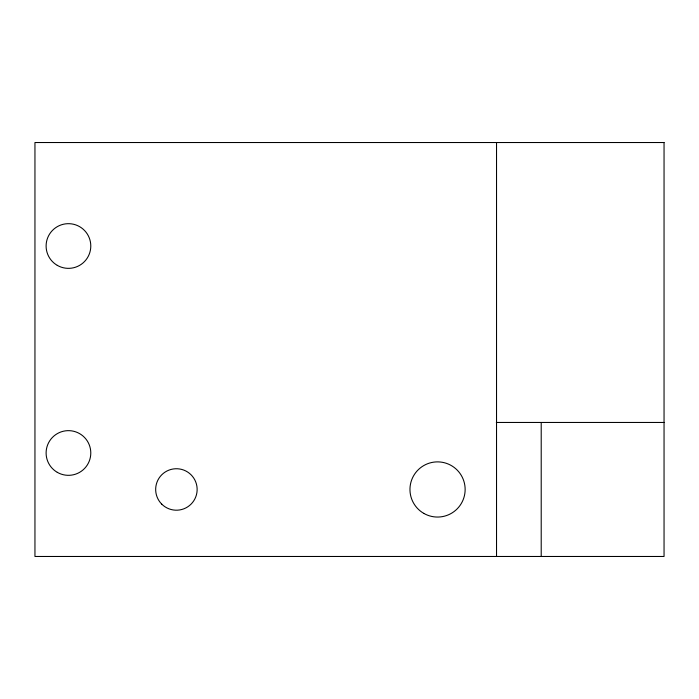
<?xml version="1.0" encoding="UTF-8"?>
<svg xmlns="http://www.w3.org/2000/svg" width="699" height="699" viewBox="0 0 699 699"><rect width="100%" height="100%" fill="white"/><g stroke="black" fill="none" stroke-linecap="round" stroke-linejoin="round"><path stroke-width="1.05" d="M496.316 422.458L664.05 422.458M541.209 422.458L541.209 556.474M496.535 142.526L496.535 556.474M664.05 142.526L34.95 142.526L34.95 556.474L664.05 556.474L664.05 142.526M161.74 504.128A20.734 20.734 0 0 0 196.436 494.831A20.734 20.734 0 0 0 171.037 469.44A20.734 20.734 0 0 0 161.74 504.128M57.283 265.358A22.333 22.333 0 0 0 90.791 246.013A22.333 22.333 0 0 0 57.283 226.668A22.333 22.333 0 0 0 57.283 265.358M57.283 472.332A22.333 22.333 0 0 0 90.791 452.987A22.333 22.333 0 0 0 57.283 433.642A22.333 22.333 0 0 0 57.283 472.332M423.76 513.363A27.593 27.593 0 0 0 465.141 489.466A27.593 27.593 0 0 0 423.76 465.569A27.593 27.593 0 0 0 423.76 513.363"/></g></svg>
